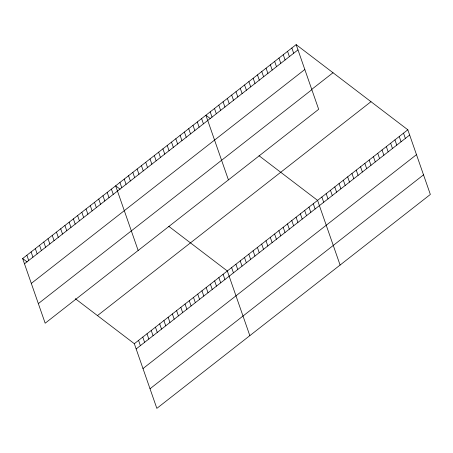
<?xml version="1.0" encoding="UTF-8"?>
<svg xmlns="http://www.w3.org/2000/svg" width="453" height="453" viewBox="0 0 453 453"><rect width="100%" height="100%" fill="white"/><g stroke="black" fill="none" stroke-linecap="round" stroke-linejoin="round"><path stroke-width="0.68" d="M296.154 44.632L318.674 109.303L45.17 323.21L22.65 258.544L296.154 44.632L407.83 129.79L430.35 194.456L156.846 408.368L134.326 343.697L75.283 298.674M24.479 263.793L297.983 49.887M31.308 283.402L304.812 69.496M311.517 89.541L333.006 72.735M38.341 303.606L311.845 89.694M97.474 315.594L370.979 101.687M134.326 343.697L407.83 129.79M136.155 348.952L409.659 135.045M142.984 368.561L416.488 154.649M150.017 388.759L423.521 174.852M210.368 118.629L205.9 115.221L228.42 179.892M259.025 155.73L317.576 200.379L340.095 265.05M120.107 189.218L115.64 185.815L138.159 250.481M168.765 226.324L227.315 270.968L249.835 335.639M22.65 258.544L27.118 261.947M403.532 133.148L405.361 138.403M399.235 136.512L401.064 141.766M394.937 139.875L396.766 145.124M390.639 143.233L392.468 148.488M386.341 146.596L388.17 151.851M382.043 149.96L383.872 155.209M377.745 153.318L379.574 158.573M373.448 156.681L375.277 161.936M369.15 160.039L370.979 165.294M364.852 163.403L366.681 168.658M360.554 166.766L362.383 172.021M356.256 170.124L358.085 175.379M351.958 173.488L353.787 178.742M347.661 176.851L349.49 182.1M343.363 180.209L345.192 185.464M291.857 47.995L293.686 53.25M339.065 183.573L340.894 188.827M287.559 51.353L289.388 56.608M334.767 186.93L336.596 192.185M283.261 54.717L285.09 59.972M330.469 190.294L332.298 195.549M278.963 58.08L280.792 63.335M326.171 193.657L328 198.912M274.665 61.438L276.494 66.693M321.873 197.015L323.702 202.27M270.367 64.802L272.196 70.056M266.07 68.165L267.899 73.414M313.272 203.742L315.107 208.992M261.772 71.523L263.601 76.778M308.974 207.1L310.809 212.355M257.474 74.887L259.303 80.141M304.676 210.464L306.511 215.719M253.176 78.25L255.005 83.499M300.379 213.822L302.213 219.076M248.878 81.608L250.707 86.863M296.081 217.185L297.915 222.44M244.58 84.971L246.409 90.226M291.783 220.549L293.618 225.804M240.283 88.329L242.112 93.584M287.485 223.907L289.314 229.161M235.985 91.693L237.814 96.948M283.187 227.27L285.016 232.525M231.687 95.056L233.516 100.306M278.889 230.634L280.718 235.883M227.389 98.414L229.218 103.669M274.592 233.991L276.421 239.246M223.091 101.778L224.92 107.033M270.294 237.355L272.123 242.61M218.793 105.141L220.622 110.39M265.996 240.713L267.825 245.968M214.496 108.499L216.324 113.754M261.698 244.076L263.527 249.331M210.198 111.863L212.027 117.117M257.4 247.44L259.229 252.695M253.102 250.798L254.931 256.053M201.602 118.584L203.431 123.839M248.805 254.161L250.634 259.416M197.304 121.948L199.133 127.202M244.507 257.525L246.336 262.774M193.006 125.305L194.835 130.56M240.209 260.883L242.038 266.137M188.708 128.669L190.537 133.924M235.911 264.246L237.74 269.501M184.411 132.033L186.24 137.282M231.613 267.604L233.442 272.859M180.113 135.39L181.942 140.645M223.091 274.275L224.92 279.529M175.815 138.754L177.644 144.009M218.861 277.581L220.69 282.836M171.517 142.112L173.346 147.367M214.637 280.888L216.466 286.137M167.219 145.475L169.048 150.73M210.407 284.19L212.236 289.444M162.921 148.839L164.75 154.094M206.183 287.496L208.012 292.751M158.624 152.197L160.453 157.451M201.953 290.803L203.782 296.058M154.326 155.56L156.155 160.815M197.729 294.11L199.558 299.365M150.028 158.924L151.857 164.173M193.499 297.417L195.328 302.666M145.73 162.282L147.559 167.536M189.275 300.718L191.104 305.973M141.427 165.645L143.261 170.9M185.045 304.025L186.879 309.28M137.129 169.003L138.963 174.258M180.821 307.332L182.65 312.587M132.831 172.367L134.666 177.621M176.591 310.639L178.425 315.894M128.533 175.73L130.368 180.985M172.367 313.946L174.195 319.201M124.235 179.088L126.07 184.343M168.142 317.253L169.971 322.502M119.937 182.451L121.772 187.706M163.912 320.554L165.741 325.809M159.688 323.861L161.517 329.116M111.415 189.116L113.244 194.371M155.458 327.168L157.287 332.423M107.185 192.423L109.02 197.678M151.234 330.475L153.063 335.73M102.961 195.73L104.79 200.985M147.004 333.782L148.833 339.031M98.731 199.037L100.566 204.292M142.78 337.083L144.609 342.338M94.507 202.344L96.336 207.593M138.55 340.39L140.379 345.645M90.283 205.645L92.112 210.9M86.053 208.952L87.882 214.207M81.829 212.259L83.658 217.514M77.599 215.566L79.428 220.821M73.375 218.873L75.204 224.127M69.145 222.18L70.974 227.429M64.921 225.481L66.75 230.736M60.691 228.788L62.52 234.042M56.466 232.095L58.295 237.349M52.237 235.401L54.066 240.656M48.012 238.708L49.841 243.957M43.782 242.01L45.611 247.264M39.558 245.316L41.387 250.571M35.328 248.623L37.163 253.878M31.104 251.93L32.933 257.185M26.874 255.237L28.709 260.492"/></g></svg>
